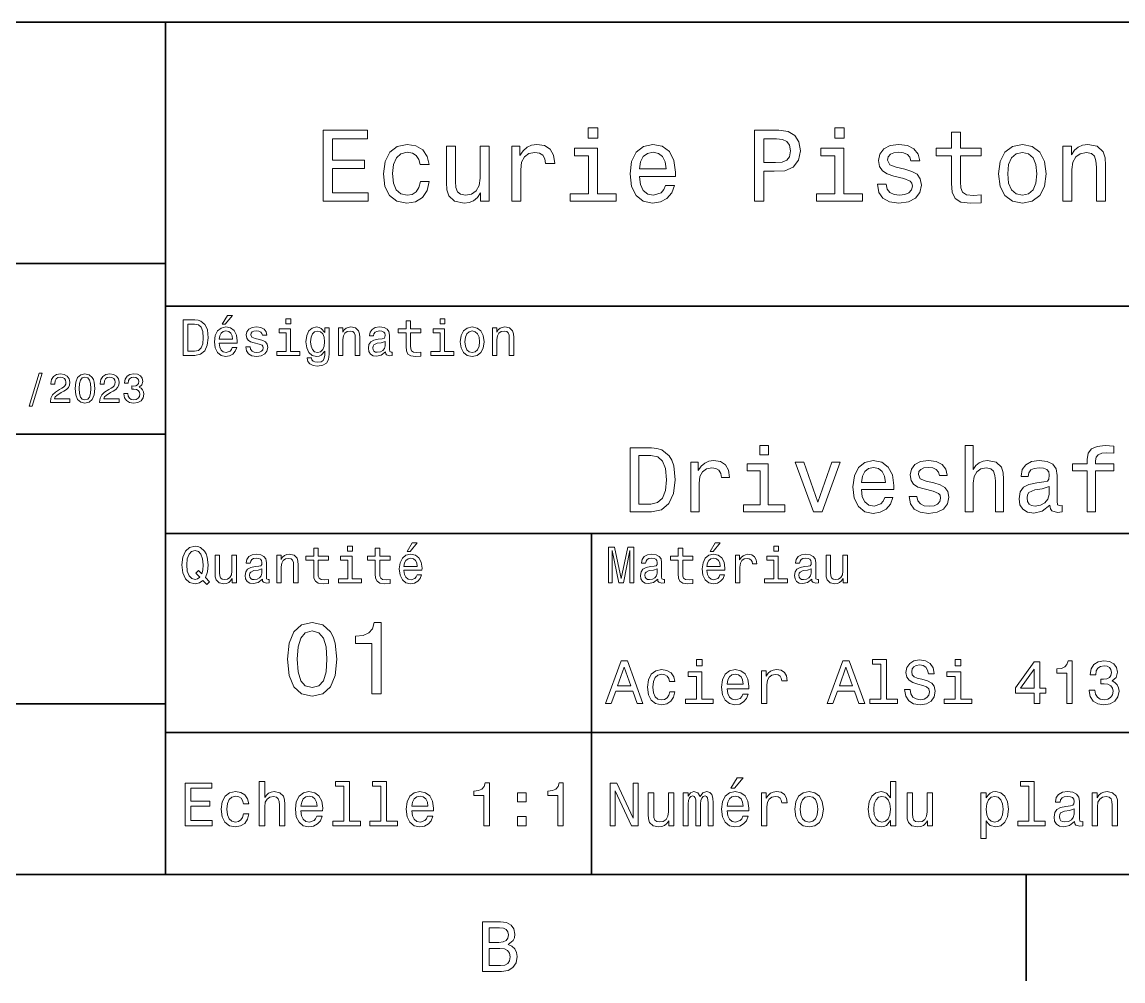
# Model space of a CAD drawing. Extents: x 0 to 594, y 0 to 420.
# Drawn here: x 448.9 to 526.4, y 2.5 to 70 of the extents above; entities that cross this region are included whole.
import ezdxf

# ---------------------------------------------------------------- set-up
doc = ezdxf.new("R2010")
doc.units = 0

msp = doc.modelspace()

# ---------------------------------------------------------------- linework, layer by layer
at = {"color": 7, "lineweight": 35}
for p, q in [((394, 70), (584, 70)), ((459, 10), (459, 70)), ((394, 53), (459, 53)), ((459, 50), (584, 50)), ((394, 41), (459, 41)), ((459, 34), (584, 34)), ((394, 22), (459, 22)), ((459, 20), (584, 20)), ((10, 10), (584, 10)), ((394, 10), (584, 10))]:
    msp.add_line(p, q, dxfattribs=at)
at = {"color": 7, "lineweight": 35, "ltscale": 0.35}
msp.add_line((489, 20), (489, 34), dxfattribs=at)
at = {"color": 7, "lineweight": 35, "ltscale": 0.25}
msp.add_line((489, 10), (489, 20), dxfattribs=at)
at = {"color": 7, "lineweight": 35, "ltscale": 0.1875}
msp.add_line((519.599976, 10), (519.599976, 2.5), dxfattribs=at)
at = {"color": 7, "lineweight": 13}
for points in [[(470.109497, 57.381123), (473.279541, 57.381123), (473.279541, 57.986309), (470.772339, 57.986309), (470.772339, 59.679394), (473.005768, 59.679394), (473.005768, 60.277374), (470.772339, 60.277374), (470.772339, 61.775936), (473.221893, 61.775936), (473.221893, 62.381123), (470.109497, 62.381123)], [(489.439484, 62.554031), (488.76944, 62.554031), (488.76944, 61.833572), (489.439484, 61.833572)], [(500.462524, 57.381123), (501.125366, 57.381123), (501.125366, 59.492073), (501.860229, 59.492073), (502.602295, 59.528095), (503.193085, 59.780258), (503.574921, 60.270172), (503.70462, 60.940201), (503.60376, 61.559795), (503.315552, 62.013687), (502.840057, 62.287464), (502.19165, 62.381123), (500.462524, 62.381123)], [(506.788177, 62.554031), (506.118164, 62.554031), (506.118164, 61.833572), (506.788177, 61.833572)], [(514.353027, 60.579971), (514.353027, 58.64193), (514.39624, 58.015129), (514.597961, 57.582851), (515.001465, 57.330688), (515.685852, 57.244236), (516.435181, 57.280258), (516.435181, 57.827808), (515.887634, 57.78458), (515.390503, 57.842216), (515.123901, 58.022331), (515.008667, 58.324928), (514.987061, 58.75), (514.987061, 60.579971), (516.435181, 60.579971), (516.435181, 61.120316), (514.987061, 61.120316), (514.987061, 62.251438), (514.353027, 62.251438), (514.353027, 61.120316), (513.257935, 61.120316), (513.257935, 60.579971)], [(476.932281, 59.967579), (477.559082, 59.967579), (477.429382, 60.543945), (477.119598, 60.997837), (476.636871, 61.278816), (476.010071, 61.386887), (475.318451, 61.242794), (474.792511, 60.839336), (474.46109, 60.183716), (474.345825, 59.304752), (474.453888, 58.432995), (474.778107, 57.78458), (475.289612, 57.381123), (475.988464, 57.244236), (476.608063, 57.352303), (477.09079, 57.6549), (477.42218, 58.130402), (477.566284, 58.764408), (476.96109, 58.764408), (476.853027, 58.36095), (476.651306, 58.058357), (476.363098, 57.871037), (476.010071, 57.8134), (475.570618, 57.907059), (475.253601, 58.195244), (475.059082, 58.663544), (474.994232, 59.326366), (475.059082, 59.974781), (475.260803, 60.443081), (475.585022, 60.731266), (476.010071, 60.83213), (476.384735, 60.767288), (476.66571, 60.601585), (476.853027, 60.327808)], [(481.788177, 61.25), (481.154175, 61.25), (481.154175, 59.016571), (481.082123, 58.497837), (480.873199, 58.123196), (480.548981, 57.892651), (480.123901, 57.820602), (479.785309, 57.878242), (479.569153, 58.051151), (479.446686, 58.346542), (479.417877, 58.764408), (479.417877, 61.25), (478.783875, 61.25), (478.783875, 58.706772), (478.805481, 58.195244), (478.942352, 57.770172), (479.360229, 57.381123), (480.030243, 57.244236), (480.390503, 57.294666), (480.700287, 57.424351), (480.966858, 57.647694), (481.182983, 57.971901), (481.182983, 57.381123), (481.788177, 57.381123)], [(483.380402, 57.381123), (484.014404, 57.381123), (484.014404, 59.592937), (484.079254, 60.12608), (484.273773, 60.507923), (484.59079, 60.738472), (485.015839, 60.817722), (485.332855, 60.767288), (485.570618, 60.623199), (485.714691, 60.378242), (485.765137, 60.046829), (486.406342, 60.046829), (486.319885, 60.630402), (486.082123, 61.048271), (485.685883, 61.30043), (485.145538, 61.386887), (484.778107, 61.32925), (484.46109, 61.185158), (484.180115, 60.940201), (483.956757, 60.608788), (483.956757, 61.25), (483.380402, 61.25)], [(492.371765, 59.131844), (494.907776, 59.131844), (494.914978, 59.427231), (494.799713, 60.255764), (494.482697, 60.875359), (493.978394, 61.25), (493.30835, 61.386887), (492.65274, 61.242794), (492.148407, 60.839336), (491.824219, 60.183716), (491.708923, 59.319164), (491.816986, 58.432995), (492.141205, 57.78458), (492.638336, 57.381123), (493.286743, 57.244236), (493.848694, 57.337894), (494.309784, 57.582851), (494.648407, 57.971901), (494.842926, 58.490631), (494.216125, 58.490631), (494.086456, 58.20245), (493.899139, 57.986309), (493.365997, 57.8134), (492.955322, 57.892651), (492.645538, 58.14481), (492.443787, 58.555473), (492.371765, 59.110229)], [(502.011536, 61.76873), (502.443787, 61.725502), (502.760803, 61.588615), (502.94812, 61.336452), (503.01297, 60.940201), (502.940918, 60.522331), (502.746399, 60.270172), (502.414978, 60.140488), (501.96109, 60.104465), (501.125366, 60.104465), (501.125366, 61.76873)], [(511.060516, 59.636166), (510.44812, 59.780258), (509.994232, 59.945965), (509.842926, 60.28458), (509.886169, 60.522331), (510.037476, 60.695244), (510.28241, 60.803314), (510.635437, 60.846542), (510.97406, 60.803314), (511.240631, 60.67363), (511.413544, 60.479107), (511.485596, 60.219738), (512.105164, 60.219738), (512.105164, 60.23415), (511.997131, 60.70245), (511.701721, 61.069885), (511.240631, 61.30043), (510.635437, 61.386887), (510.023041, 61.30043), (509.576355, 61.062679), (509.29538, 60.709652), (509.208923, 60.262966), (509.273773, 59.830688), (509.475494, 59.528095), (509.806915, 59.311958), (510.289612, 59.16066), (510.995667, 58.987751), (511.427948, 58.807636), (511.543213, 58.663544), (511.586456, 58.447407), (511.521606, 58.180836), (511.348694, 57.979107), (511.067719, 57.849422), (510.693085, 57.806194), (510.296814, 57.849422), (510.008636, 58.000721), (509.814117, 58.245674), (509.734863, 58.584293), (509.122467, 58.584293), (509.223328, 58.007923), (509.518738, 57.590057), (509.98703, 57.337894), (510.635437, 57.244236), (511.312683, 57.337894), (511.809814, 57.590057), (512.112366, 57.993515), (512.220459, 58.519451), (512.141235, 58.973343), (511.917877, 59.283138), (511.550415, 59.484871)], [(517.65271, 59.311958), (517.768005, 58.432995), (518.099426, 57.78458), (518.625366, 57.381123), (519.331421, 57.244236), (520.030273, 57.381123), (520.556213, 57.777374), (520.887634, 58.425793), (521.010071, 59.311958), (520.887634, 60.190922), (520.556213, 60.846542), (520.030273, 61.242794), (519.331421, 61.386887), (518.625366, 61.242794), (518.099426, 60.839336), (517.768005, 60.190922)], [(522.177246, 57.381123), (522.811218, 57.381123), (522.811218, 59.614552), (522.876099, 60.12608), (523.085022, 60.500717), (523.409241, 60.731266), (523.841492, 60.817722), (524.187317, 60.745674), (524.403442, 60.551151), (524.511536, 60.226944), (524.547546, 59.794666), (524.547546, 57.381123), (525.18158, 57.381123), (525.18158, 59.924351), (525.15271, 60.435879), (525.023071, 60.86095), (524.597961, 61.25), (523.935181, 61.386887), (523.567749, 61.336452), (523.257935, 61.199566), (522.991333, 60.969017), (522.78241, 60.659222), (522.78241, 61.25), (522.177246, 61.25)], [(489.417877, 57.914265), (489.417877, 61.120316), (487.789612, 61.120316), (487.789612, 60.579971), (488.783875, 60.579971), (488.783875, 57.914265), (487.48703, 57.914265), (487.48703, 57.381123), (490.729095, 57.381123), (490.729095, 57.914265)], [(492.371765, 59.664986), (492.451019, 60.162102), (492.645538, 60.529537), (492.940918, 60.75288), (493.329956, 60.83213), (493.711823, 60.75288), (494.007202, 60.529537), (494.187317, 60.162102), (494.252167, 59.664986)], [(506.766571, 57.914265), (506.766571, 61.120316), (505.138336, 61.120316), (505.138336, 60.579971), (506.132568, 60.579971), (506.132568, 57.914265), (504.835724, 57.914265), (504.835724, 57.381123), (508.07782, 57.381123), (508.07782, 57.914265)], [(518.301147, 59.319164), (518.365967, 59.967579), (518.567749, 60.435879), (518.891907, 60.72406), (519.331421, 60.824928), (519.763672, 60.72406), (520.087891, 60.443081), (520.289612, 59.967579), (520.361694, 59.319164), (520.289612, 58.663544), (520.087891, 58.188038), (519.763672, 57.899853), (519.331421, 57.806194), (518.891907, 57.899853), (518.567749, 58.188038), (518.365967, 58.663544)], [(461.080688, 49.030979), (460.248566, 49.030979), (460.248566, 46.530979), (461.080688, 46.530979), (461.473328, 46.610229), (461.765137, 46.851585), (461.945251, 47.244236), (462.010101, 47.780979), (461.952454, 48.328529), (461.880402, 48.544666), (461.779541, 48.717579), (461.487762, 48.951729), (461.296844, 49.009365)], [(463.004333, 48.728386), (463.216858, 48.728386), (463.71759, 49.340778), (463.364563, 49.340778)], [(467.824219, 49.117435), (467.489197, 49.117435), (467.489197, 48.757202), (467.824219, 48.757202)], [(475.943817, 48.130402), (475.943817, 47.161381), (475.965424, 46.84798), (476.066284, 46.631844), (476.268005, 46.505764), (476.610229, 46.462536), (476.984863, 46.480545), (476.984863, 46.754322), (476.71109, 46.732708), (476.462524, 46.761528), (476.329254, 46.851585), (476.271606, 47.00288), (476.260803, 47.215416), (476.260803, 48.130402), (476.984863, 48.130402), (476.984863, 48.400574), (476.260803, 48.400574), (476.260803, 48.966137), (475.943817, 48.966137), (475.943817, 48.400574), (475.39624, 48.400574), (475.39624, 48.130402)], [(478.667145, 49.117435), (478.332123, 49.117435), (478.332123, 48.757202), (478.667145, 48.757202)], [(461.055481, 48.731987), (461.329254, 48.677952), (461.516571, 48.512245), (461.628235, 48.216858), (461.664276, 47.780979), (461.624634, 47.359509), (461.51297, 47.064121), (461.322052, 46.887608), (461.055481, 46.829971), (460.583588, 46.829971), (460.583588, 48.731987)], [(462.784576, 47.406338), (464.052582, 47.406338), (464.056183, 47.554035), (463.998566, 47.9683), (463.840057, 48.278099), (463.587891, 48.465416), (463.252869, 48.533859), (462.925079, 48.461815), (462.672913, 48.260086), (462.510803, 47.932278), (462.453156, 47.5), (462.507202, 47.056915), (462.669312, 46.732708), (462.917877, 46.530979), (463.242065, 46.462536), (463.523041, 46.509365), (463.753601, 46.631844), (463.922913, 46.826366), (464.020172, 47.085735), (463.706787, 47.085735), (463.641937, 46.941643), (463.548279, 46.833572), (463.281708, 46.747116), (463.076355, 46.786743), (462.921478, 46.912823), (462.820618, 47.118156), (462.784576, 47.395531)], [(462.784576, 47.672909), (462.824219, 47.921471), (462.921478, 48.105186), (463.069153, 48.216858), (463.263702, 48.256485), (463.45462, 48.216858), (463.602295, 48.105186), (463.692352, 47.921471), (463.724792, 47.672909)], [(465.623199, 47.658501), (465.317017, 47.730545), (465.090057, 47.8134), (465.014404, 47.982708), (465.036011, 48.101585), (465.111664, 48.188038), (465.234161, 48.242073), (465.410675, 48.263687), (465.579956, 48.242073), (465.713257, 48.177231), (465.799713, 48.079971), (465.835724, 47.950287), (466.145538, 47.950287), (466.145538, 47.957493), (466.091492, 48.191643), (465.943817, 48.375359), (465.713257, 48.490635), (465.410675, 48.533859), (465.104462, 48.490635), (464.881134, 48.371758), (464.740631, 48.195244), (464.697418, 47.971901), (464.729828, 47.755764), (464.830688, 47.604465), (464.996399, 47.496399), (465.237762, 47.42075), (465.59079, 47.334293), (465.806915, 47.244236), (465.864563, 47.172188), (465.886169, 47.064121), (465.85376, 46.930836), (465.767303, 46.829971), (465.626801, 46.765129), (465.439484, 46.743515), (465.241364, 46.765129), (465.09726, 46.840778), (465, 46.963257), (464.960388, 47.132565), (464.654175, 47.132565), (464.70462, 46.844379), (464.852295, 46.635445), (465.086456, 46.509365), (465.410675, 46.462536), (465.749268, 46.509365), (465.997833, 46.635445), (466.149139, 46.837173), (466.203156, 47.100143), (466.163544, 47.327087), (466.05188, 47.481987), (465.868164, 47.582851)], [(467.813416, 46.79755), (467.813416, 48.400574), (466.999268, 48.400574), (466.999268, 48.130402), (467.496399, 48.130402), (467.496399, 46.79755), (466.847992, 46.79755), (466.847992, 46.530979), (468.469025, 46.530979), (468.469025, 46.79755)], [(470.518738, 46.617435), (470.518738, 48.465416), (470.216125, 48.465416), (470.216125, 48.152016), (469.96759, 48.4366), (469.816284, 48.508644), (469.646973, 48.533859), (469.34079, 48.461815), (469.103027, 48.260086), (468.94812, 47.935879), (468.894104, 47.5), (468.94812, 47.060516), (469.103027, 46.736309), (469.34079, 46.530979), (469.646973, 46.462536), (469.819885, 46.487751), (469.963989, 46.552593), (470.216125, 46.826366), (470.216125, 46.552593), (470.187317, 46.336456), (470.108063, 46.181557), (469.956787, 46.091499), (469.729828, 46.059078), (469.531708, 46.080692), (469.391205, 46.134727), (469.30835, 46.228386), (469.283142, 46.354465), (468.976959, 46.354465), (468.976959, 46.340057), (469.023773, 46.109509), (469.167877, 45.9366), (469.398407, 45.824928), (469.711823, 45.785301), (470.086456, 45.839336), (470.335022, 45.990635), (470.475494, 46.253601)], [(469.221893, 47.5), (469.254333, 47.820606), (469.351593, 48.058357), (469.502869, 48.198845), (469.70462, 48.249279), (469.917145, 48.198845), (470.075653, 48.058357), (470.172913, 47.820606), (470.208923, 47.5), (470.172913, 47.172188), (470.075653, 46.938038), (469.917145, 46.793949), (469.70462, 46.747116), (469.502869, 46.793949), (469.351593, 46.938038), (469.254333, 47.175793)], [(471.181549, 46.530979), (471.498566, 46.530979), (471.498566, 47.647694), (471.530975, 47.903458), (471.635437, 48.090778), (471.797546, 48.206051), (472.013702, 48.249279), (472.186584, 48.213257), (472.294678, 48.115993), (472.348694, 47.953888), (472.366699, 47.737751), (472.366699, 46.530979), (472.683716, 46.530979), (472.683716, 47.802593), (472.669312, 48.058357), (472.604462, 48.270893), (472.391937, 48.465416), (472.060516, 48.533859), (471.876801, 48.508644), (471.721893, 48.440201), (471.588623, 48.324928), (471.484161, 48.170029), (471.484161, 48.465416), (471.181549, 48.465416)], [(474.499268, 46.783142), (474.499268, 46.772335), (474.517303, 46.649857), (474.57132, 46.5634), (474.798279, 46.494957), (474.974792, 46.523773), (474.974792, 46.76873), (474.899139, 46.757923), (474.798279, 46.804756), (474.780273, 46.948845), (474.780273, 47.950287), (474.73703, 48.206051), (474.610962, 48.386166), (474.391205, 48.494236), (474.081421, 48.533859), (473.778809, 48.490635), (473.555481, 48.368156), (473.414978, 48.177231), (473.368164, 47.925072), (473.368164, 47.903458), (473.65274, 47.903458), (473.677948, 48.054756), (473.757202, 48.162823), (473.886902, 48.227665), (474.070618, 48.25288), (474.247131, 48.234871), (474.373199, 48.180836), (474.448853, 48.087173), (474.47406, 47.957493), (474.459656, 47.806194), (474.402008, 47.730545), (474.257935, 47.694523), (473.987762, 47.665707), (473.677948, 47.600864), (473.458221, 47.485592), (473.328522, 47.305473), (473.28891, 47.038906), (473.324921, 46.801151), (473.436584, 46.624638), (473.616699, 46.512966), (473.865265, 46.473343), (474.200287, 46.548992)], [(478.656342, 46.79755), (478.656342, 48.400574), (477.842224, 48.400574), (477.842224, 48.130402), (478.339325, 48.130402), (478.339325, 46.79755), (477.690918, 46.79755), (477.690918, 46.530979), (479.311951, 46.530979), (479.311951, 46.79755)], [(479.762238, 47.496399), (479.819885, 47.056915), (479.985596, 46.732708), (480.248566, 46.530979), (480.601593, 46.462536), (480.951019, 46.530979), (481.213989, 46.729107), (481.3797, 47.053314), (481.440918, 47.496399), (481.3797, 47.935879), (481.213989, 48.263687), (480.951019, 48.461815), (480.601593, 48.533859), (480.248566, 48.461815), (479.985596, 48.260086), (479.819885, 47.935879)], [(480.086456, 47.5), (480.118866, 47.824207), (480.219727, 48.058357), (480.381836, 48.20245), (480.601593, 48.25288), (480.817719, 48.20245), (480.979828, 48.061958), (481.080688, 47.824207), (481.11673, 47.5), (481.080688, 47.172188), (480.979828, 46.934437), (480.817719, 46.790344), (480.601593, 46.743515), (480.381836, 46.790344), (480.219727, 46.934437), (480.118866, 47.172188)], [(482.024506, 46.530979), (482.341492, 46.530979), (482.341492, 47.647694), (482.373932, 47.903458), (482.478394, 48.090778), (482.640503, 48.206051), (482.856628, 48.249279), (483.029541, 48.213257), (483.137604, 48.115993), (483.19165, 47.953888), (483.209656, 47.737751), (483.209656, 46.530979), (483.526672, 46.530979), (483.526672, 47.802593), (483.512238, 48.058357), (483.447418, 48.270893), (483.234863, 48.465416), (482.903473, 48.533859), (482.719727, 48.508644), (482.56485, 48.440201), (482.431549, 48.324928), (482.327087, 48.170029), (482.327087, 48.465416), (482.024506, 48.465416)], [(474.463257, 47.208214), (474.420044, 47.020893), (474.304749, 46.876801), (474.131836, 46.783142), (473.919312, 46.750721), (473.78241, 46.76873), (473.68515, 46.826366), (473.623932, 46.927231), (473.605896, 47.067722), (473.620331, 47.193802), (473.677948, 47.283859), (473.908508, 47.384727), (474.200287, 47.427952), (474.463257, 47.514408)], [(449.417877, 42.956772), (449.61673, 42.956772), (450.314117, 45.279541), (450.112396, 45.279541)], [(450.899139, 43.224785), (452.273773, 43.224785), (452.273773, 43.472622), (451.187317, 43.472622), (451.247833, 43.60807), (451.351593, 43.720463), (451.671478, 43.925072), (451.841492, 44.011528), (452.031708, 44.135448), (452.167145, 44.279541), (452.244965, 44.44957), (452.273773, 44.642651), (452.224792, 44.884727), (452.089355, 45.074928), (451.881836, 45.195965), (451.613831, 45.239193), (451.337189, 45.190201), (451.126801, 45.054756), (450.991364, 44.838619), (450.945251, 44.553314), (450.945251, 44.51297), (451.207489, 44.51297), (451.207489, 44.536022), (451.233429, 44.731991), (451.311249, 44.876083), (451.43515, 44.9683), (451.599426, 45), (451.766571, 44.971184), (451.890503, 44.899136), (451.971191, 44.786743), (452, 44.645535), (451.979828, 44.51297), (451.925079, 44.400578), (451.832855, 44.302593), (451.706055, 44.216141), (451.536041, 44.12392), (451.253601, 43.945248), (451.054749, 43.755043), (450.936615, 43.524498), (450.899139, 43.233429)], [(452.64267, 44.201729), (452.685883, 43.749279), (452.82132, 43.426514), (453.037476, 43.230549), (453.337189, 43.167149), (453.634003, 43.230549), (453.850159, 43.426514), (453.982727, 43.749279), (454.028809, 44.201729), (453.982727, 44.651299), (453.927948, 44.829971), (453.850159, 44.976948), (453.634003, 45.172913), (453.337189, 45.239193), (453.037476, 45.172913), (452.82132, 44.974064), (452.685883, 44.651299)], [(452.919312, 44.201729), (452.942383, 44.550434), (453.014404, 44.801155), (453.144104, 44.948128), (453.337189, 45), (453.527374, 44.948128), (453.657074, 44.801155), (453.729126, 44.550434), (453.752167, 44.201729), (453.729126, 43.850143), (453.657074, 43.599426), (453.527374, 43.45245), (453.337189, 43.403458), (453.144104, 43.45245), (453.014404, 43.599426), (452.942383, 43.850143)], [(454.368866, 43.224785), (455.74353, 43.224785), (455.74353, 43.472622), (454.657074, 43.472622), (454.71759, 43.60807), (454.82132, 43.720463), (455.141205, 43.925072), (455.311249, 44.011528), (455.501434, 44.135448), (455.636902, 44.279541), (455.714691, 44.44957), (455.74353, 44.642651), (455.694519, 44.884727), (455.559082, 45.074928), (455.351593, 45.195965), (455.083588, 45.239193), (454.806915, 45.190201), (454.596558, 45.054756), (454.46109, 44.838619), (454.414978, 44.553314), (454.414978, 44.51297), (454.677246, 44.51297), (454.677246, 44.536022), (454.703186, 44.731991), (454.780975, 44.876083), (454.904907, 44.9683), (455.069153, 45), (455.236328, 44.971184), (455.360229, 44.899136), (455.440918, 44.786743), (455.469757, 44.645535), (455.449585, 44.51297), (455.394806, 44.400578), (455.302612, 44.302593), (455.175781, 44.216141), (455.005768, 44.12392), (454.723358, 43.945248), (454.524506, 43.755043), (454.406342, 43.524498), (454.368866, 43.233429)], [(456.080688, 43.853027), (456.080688, 43.832855), (456.126801, 43.556198), (456.262238, 43.348705), (456.475494, 43.216141), (456.757935, 43.167149), (457.057648, 43.216141), (457.28241, 43.342941), (457.426514, 43.54467), (457.478394, 43.804035), (457.455322, 43.974064), (457.391937, 44.112392), (457.288177, 44.219021), (457.149872, 44.296829), (457.337189, 44.45245), (457.403473, 44.700291), (457.360229, 44.925072), (457.236328, 45.0951), (457.034576, 45.201729), (456.757935, 45.239193), (456.498566, 45.193085), (456.299713, 45.066284), (456.170044, 44.864555), (456.126801, 44.596542), (456.126801, 44.57637), (456.383301, 44.57637), (456.406342, 44.760807), (456.481262, 44.893372), (456.602295, 44.974064), (456.772339, 45.002884), (456.92218, 44.979828), (457.031708, 44.919308), (457.097992, 44.821327), (457.123932, 44.688763), (457.097992, 44.54755), (457.028809, 44.45245), (456.907776, 44.394814), (456.74353, 44.377522), (456.631134, 44.380405), (456.631134, 44.15274), (456.772339, 44.158501), (456.953888, 44.132565), (457.089355, 44.0634), (457.170044, 43.951008), (457.198853, 43.804035), (457.167145, 43.63689), (457.083588, 43.51297), (456.951019, 43.435158), (456.775208, 43.409222), (456.593658, 43.438042), (456.46109, 43.524498), (456.377533, 43.662827), (456.345825, 43.853027)], [(493.21759, 40.030258), (491.719757, 40.030258), (491.719757, 35.530258), (493.21759, 35.530258), (493.924347, 35.672909), (494.449585, 36.107349), (494.773773, 36.814121), (494.890503, 37.780258), (494.786743, 38.76585), (494.657074, 39.1549), (494.475494, 39.466137), (493.950287, 39.887608), (493.606628, 39.991352)], [(501.452454, 40.185879), (500.849426, 40.185879), (500.849426, 39.537464), (501.452454, 39.537464)], [(515.302612, 35.530258), (515.87323, 35.530258), (515.87323, 37.540344), (515.93158, 38.000721), (516.119629, 38.337894), (516.411377, 38.545387), (516.800415, 38.623199), (517.111694, 38.558357), (517.306213, 38.383286), (517.403442, 38.091499), (517.435913, 37.70245), (517.435913, 35.530258), (518.00647, 35.530258), (518.00647, 37.819164), (517.98053, 38.279537), (517.863831, 38.662102), (517.481262, 39.012245), (516.884705, 39.135445), (516.560547, 39.090057), (516.281677, 38.966858), (516.048279, 38.772331), (515.87323, 38.506485), (515.87323, 40.185879), (515.302612, 40.185879)], [(523.900574, 38.409222), (523.900574, 35.530258), (524.471191, 35.530258), (524.471191, 38.409222), (525.768005, 38.409222), (525.768005, 38.895531), (524.471191, 38.895531), (524.471191, 39.109509), (524.516602, 39.368874), (524.66571, 39.543945), (524.918579, 39.647694), (525.281677, 39.6866), (525.768005, 39.66066), (525.768005, 40.153458), (525.152039, 40.185879), (524.59436, 40.127522), (524.205322, 39.95245), (523.971924, 39.647694), (523.900574, 39.213257), (523.900574, 38.895531), (522.856628, 38.895531), (522.856628, 38.409222)], [(493.17218, 39.492073), (493.664978, 39.394814), (494.002167, 39.096542), (494.203186, 38.564842), (494.268005, 37.780258), (494.196686, 37.021614), (493.995667, 36.489914), (493.652008, 36.172188), (493.17218, 36.068443), (492.322784, 36.068443), (492.322784, 39.492073)], [(495.999298, 35.530258), (496.569885, 35.530258), (496.569885, 37.520893), (496.628235, 38.000721), (496.803314, 38.344379), (497.088623, 38.551872), (497.471191, 38.623199), (497.7565, 38.577808), (497.970459, 38.448124), (498.100159, 38.227665), (498.145538, 37.929394), (498.722626, 37.929394), (498.644806, 38.454609), (498.430847, 38.830692), (498.074219, 39.057636), (497.587891, 39.135445), (497.257202, 39.083572), (496.971893, 38.953888), (496.719025, 38.733429), (496.518005, 38.435158), (496.518005, 39.012245), (495.999298, 39.012245)], [(501.433014, 36.010086), (501.433014, 38.895531), (499.96759, 38.895531), (499.96759, 38.409222), (500.862396, 38.409222), (500.862396, 36.010086), (499.695251, 36.010086), (499.695251, 35.530258), (502.613129, 35.530258), (502.613129, 36.010086)], [(504.636169, 35.530258), (505.239197, 35.530258), (506.510101, 39.012245), (505.920044, 39.012245), (504.940918, 36.204609), (503.942383, 39.012245), (503.345825, 39.012245)], [(507.994965, 37.105907), (510.277374, 37.105907), (510.283875, 37.371758), (510.180115, 38.117435), (509.894806, 38.675072), (509.440918, 39.012245), (508.837891, 39.135445), (508.247833, 39.005764), (507.793945, 38.642651), (507.502167, 38.052593), (507.398407, 37.274494), (507.495667, 36.476944), (507.787476, 35.893372), (508.234863, 35.530258), (508.818451, 35.407059), (509.324219, 35.491352), (509.739197, 35.711815), (510.043945, 36.061958), (510.219025, 36.528816), (509.654907, 36.528816), (509.538177, 36.269451), (509.369598, 36.074928), (508.889771, 35.919308), (508.520172, 35.990631), (508.241364, 36.217579), (508.059814, 36.587173), (507.994965, 37.086452)], [(513.104492, 37.559795), (512.553345, 37.68948), (512.144836, 37.838615), (512.008667, 38.143372), (512.047546, 38.357346), (512.183716, 38.512966), (512.404175, 38.610229), (512.721924, 38.649136), (513.026672, 38.610229), (513.266602, 38.493515), (513.42218, 38.318443), (513.487061, 38.085014), (514.044678, 38.085014), (514.044678, 38.09798), (513.947388, 38.519451), (513.68158, 38.850143), (513.266602, 39.057636), (512.721924, 39.135445), (512.170776, 39.057636), (511.768738, 38.843658), (511.515869, 38.525936), (511.438049, 38.123917), (511.496399, 37.734871), (511.677948, 37.462536), (511.976227, 37.268009), (512.410645, 37.131844), (513.046143, 36.976223), (513.435181, 36.814121), (513.53894, 36.684437), (513.57782, 36.489914), (513.51947, 36.25), (513.363831, 36.068443), (513.110962, 35.951729), (512.773804, 35.912823), (512.417175, 35.951729), (512.157776, 36.087894), (511.982727, 36.308357), (511.911377, 36.61311), (511.360229, 36.61311), (511.451019, 36.094379), (511.716858, 35.7183), (512.138306, 35.491352), (512.721924, 35.407059), (513.331421, 35.491352), (513.778809, 35.7183), (514.051147, 36.081409), (514.148438, 36.554752), (514.077087, 36.963257), (513.876099, 37.242073), (513.54541, 37.42363)], [(521.274475, 35.98415), (521.274475, 35.964695), (521.306946, 35.744236), (521.404175, 35.588615), (521.812683, 35.465416), (522.130432, 35.517288), (522.130432, 35.958214), (521.994263, 35.938759), (521.812683, 36.023052), (521.780273, 36.282421), (521.780273, 38.085014), (521.702454, 38.545387), (521.475525, 38.869595), (521.079956, 39.064121), (520.522339, 39.135445), (519.977661, 39.057636), (519.575684, 38.837173), (519.322754, 38.493515), (519.238464, 38.039623), (519.238464, 38.000721), (519.750732, 38.000721), (519.796143, 38.273052), (519.938782, 38.467579), (520.17218, 38.584293), (520.502869, 38.629681), (520.820618, 38.59726), (521.047546, 38.5), (521.183716, 38.331409), (521.229126, 38.09798), (521.203186, 37.825645), (521.099426, 37.68948), (520.840088, 37.624638), (520.35376, 37.572765), (519.796143, 37.456051), (519.400574, 37.248558), (519.167175, 36.924351), (519.095825, 36.444523), (519.160645, 36.016571), (519.361694, 35.698845), (519.685913, 35.497837), (520.133301, 35.426514), (520.736328, 35.562679)], [(507.994965, 37.585735), (508.066284, 38.033138), (508.241364, 38.363831), (508.507202, 38.564842), (508.857361, 38.636166), (509.201019, 38.564842), (509.466858, 38.363831), (509.628967, 38.033138), (509.687317, 37.585735)], [(521.209656, 36.749279), (521.131836, 36.412102), (520.924377, 36.152737), (520.613098, 35.98415), (520.23053, 35.925793), (519.984131, 35.958214), (519.809082, 36.061958), (519.698853, 36.243515), (519.666443, 36.496395), (519.692383, 36.723343), (519.796143, 36.885445), (520.211121, 37.067001), (520.736328, 37.14481), (521.209656, 37.30043)], [(476.015839, 32.728386), (476.228394, 32.728386), (476.729095, 33.340778), (476.376068, 33.340778)], [(497.341492, 32.728386), (497.554047, 32.728386), (498.054749, 33.340778), (497.701721, 33.340778)], [(461.642639, 30.685879), (461.916412, 30.401297), (462.107361, 30.592218), (461.811951, 30.894812), (461.963257, 31.305475), (462.010101, 31.780979), (461.94165, 32.339336), (461.862396, 32.56628), (461.757935, 32.753601), (461.462524, 33.009365), (461.28241, 33.074207), (461.08429, 33.099422), (460.702454, 33.009365), (460.410675, 32.757202), (460.223358, 32.342937), (460.158508, 31.780979), (460.223358, 31.219019), (460.407074, 30.804754), (460.698853, 30.54899), (461.08429, 30.462536), (461.397705, 30.520172)], [(461.41571, 30.916426), (461.260803, 30.801151), (461.08429, 30.765129), (460.850159, 30.829971), (460.666412, 31.024494), (460.543945, 31.341497), (460.504333, 31.780979), (460.543945, 32.216858), (460.662811, 32.537464), (460.846527, 32.731987), (461.08429, 32.80043), (461.318451, 32.731987), (461.502167, 32.533859), (461.621033, 32.213257), (461.664276, 31.780979), (461.631836, 31.40634), (461.563416, 31.150576), (461.329254, 31.395533), (461.134735, 31.211815)], [(469.438049, 32.130402), (469.438049, 31.161383), (469.459656, 30.847982), (469.560516, 30.631844), (469.762238, 30.505762), (470.104462, 30.462536), (470.479095, 30.480547), (470.479095, 30.754322), (470.205322, 30.732708), (469.956787, 30.761526), (469.823486, 30.851583), (469.765839, 31.002882), (469.755035, 31.215418), (469.755035, 32.130402), (470.479095, 32.130402), (470.479095, 32.400574), (469.755035, 32.400574), (469.755035, 32.966137), (469.438049, 32.966137), (469.438049, 32.400574), (468.890503, 32.400574), (468.890503, 32.130402)], [(472.161377, 33.117435), (471.826355, 33.117435), (471.826355, 32.757202), (472.161377, 32.757202)], [(473.775208, 32.130402), (473.775208, 31.161383), (473.796814, 30.847982), (473.897705, 30.631844), (474.099426, 30.505762), (474.44165, 30.462536), (474.816284, 30.480547), (474.816284, 30.754322), (474.542511, 30.732708), (474.293945, 30.761526), (474.160675, 30.851583), (474.103027, 31.002882), (474.092224, 31.215418), (474.092224, 32.130402), (474.816284, 32.130402), (474.816284, 32.400574), (474.092224, 32.400574), (474.092224, 32.966137), (473.775208, 32.966137), (473.775208, 32.400574), (473.227661, 32.400574), (473.227661, 32.130402)], [(490.183716, 30.530979), (490.46109, 30.530979), (490.46109, 32.80043), (490.929382, 30.530979), (491.239197, 30.530979), (491.703888, 32.80043), (491.703888, 30.530979), (491.984863, 30.530979), (491.984863, 33.030979), (491.54538, 33.030979), (491.08429, 30.826368), (490.626801, 33.030979), (490.183716, 33.030979)], [(495.100861, 32.130402), (495.100861, 31.161383), (495.122467, 30.847982), (495.223328, 30.631844), (495.425079, 30.505762), (495.767303, 30.462536), (496.141937, 30.480547), (496.141937, 30.754322), (495.868164, 30.732708), (495.619598, 30.761526), (495.486298, 30.851583), (495.42868, 31.002882), (495.417877, 31.215418), (495.417877, 32.130402), (496.141937, 32.130402), (496.141937, 32.400574), (495.417877, 32.400574), (495.417877, 32.966137), (495.100861, 32.966137), (495.100861, 32.400574), (494.553314, 32.400574), (494.553314, 32.130402)], [(502.161377, 33.117435), (501.826355, 33.117435), (501.826355, 32.757202), (502.161377, 32.757202)], [(463.998566, 32.465416), (463.681549, 32.465416), (463.681549, 31.348703), (463.645538, 31.089336), (463.541077, 30.902016), (463.378967, 30.786743), (463.166412, 30.750719), (462.997131, 30.779539), (462.889038, 30.865993), (462.82782, 31.013687), (462.813416, 31.222622), (462.813416, 32.465416), (462.496399, 32.465416), (462.496399, 31.193804), (462.507202, 30.93804), (462.575653, 30.725504), (462.784576, 30.530979), (463.119598, 30.462536), (463.299713, 30.487751), (463.45462, 30.552593), (463.587891, 30.664265), (463.695953, 30.826368), (463.695953, 30.530979), (463.998566, 30.530979)], [(465.824921, 30.78314), (465.824921, 30.772333), (465.842926, 30.649855), (465.896973, 30.5634), (466.123932, 30.494957), (466.300446, 30.523775), (466.300446, 30.768732), (466.224792, 30.757925), (466.123932, 30.804754), (466.105896, 30.948847), (466.105896, 31.950287), (466.062683, 32.206051), (465.936584, 32.386166), (465.716858, 32.494236), (465.407074, 32.533859), (465.104462, 32.490635), (464.881134, 32.368156), (464.740631, 32.177231), (464.693817, 31.925072), (464.693817, 31.903458), (464.978394, 31.903458), (465.003601, 32.054756), (465.082855, 32.162823), (465.212524, 32.227665), (465.39624, 32.25288), (465.572754, 32.234871), (465.698853, 32.180836), (465.774506, 32.087173), (465.799713, 31.957493), (465.785309, 31.806194), (465.727661, 31.730547), (465.583588, 31.694523), (465.313416, 31.665705), (465.003601, 31.600864), (464.783875, 31.48559), (464.654175, 31.305475), (464.614563, 31.038904), (464.650574, 30.801151), (464.762238, 30.62464), (464.942352, 30.512968), (465.190918, 30.473343), (465.52594, 30.54899)], [(466.844391, 30.530979), (467.161377, 30.530979), (467.161377, 31.647694), (467.193817, 31.903458), (467.298279, 32.090778), (467.460388, 32.206051), (467.676514, 32.249279), (467.849426, 32.213257), (467.957489, 32.115993), (468.011536, 31.95389), (468.029541, 31.737751), (468.029541, 30.530979), (468.346558, 30.530979), (468.346558, 31.802593), (468.332123, 32.058357), (468.267303, 32.270893), (468.054749, 32.465416), (467.723358, 32.533859), (467.539612, 32.508644), (467.384735, 32.440201), (467.251434, 32.324928), (467.146973, 32.170029), (467.146973, 32.465416), (466.844391, 32.465416)], [(472.150574, 30.79755), (472.150574, 32.400574), (471.336456, 32.400574), (471.336456, 32.130402), (471.833588, 32.130402), (471.833588, 30.79755), (471.18515, 30.79755), (471.18515, 30.530979), (472.806183, 30.530979), (472.806183, 30.79755)], [(475.796112, 31.40634), (477.064117, 31.40634), (477.067719, 31.554033), (477.010071, 31.9683), (476.851593, 32.278099), (476.599426, 32.465416), (476.264404, 32.533859), (475.936584, 32.461815), (475.684448, 32.260086), (475.522339, 31.932276), (475.464691, 31.5), (475.518738, 31.056915), (475.680847, 30.732708), (475.929382, 30.530979), (476.253601, 30.462536), (476.534576, 30.509365), (476.765137, 30.631844), (476.934448, 30.826368), (477.031708, 31.085733), (476.718292, 31.085733), (476.653442, 30.941643), (476.559784, 30.833572), (476.293213, 30.747118), (476.087891, 30.786743), (475.932983, 30.912823), (475.832123, 31.118155), (475.796112, 31.395533)], [(475.796112, 31.672911), (475.835724, 31.921469), (475.932983, 32.105186), (476.080688, 32.216858), (476.275208, 32.256485), (476.466125, 32.216858), (476.613831, 32.105186), (476.703888, 31.921469), (476.736298, 31.672911)], [(493.656342, 30.78314), (493.656342, 30.772333), (493.674347, 30.649855), (493.728394, 30.5634), (493.955322, 30.494957), (494.131836, 30.523775), (494.131836, 30.768732), (494.056183, 30.757925), (493.955322, 30.804754), (493.937317, 30.948847), (493.937317, 31.950287), (493.894104, 32.206051), (493.768005, 32.386166), (493.548279, 32.494236), (493.238464, 32.533859), (492.935883, 32.490635), (492.712524, 32.368156), (492.572052, 32.177231), (492.525208, 31.925072), (492.525208, 31.903458), (492.809784, 31.903458), (492.835022, 32.054756), (492.914276, 32.162823), (493.043945, 32.227665), (493.227661, 32.25288), (493.404175, 32.234871), (493.530273, 32.180836), (493.605896, 32.087173), (493.631134, 31.957493), (493.61673, 31.806194), (493.559082, 31.730547), (493.414978, 31.694523), (493.144806, 31.665705), (492.835022, 31.600864), (492.615265, 31.48559), (492.485596, 31.305475), (492.445953, 31.038904), (492.481995, 30.801151), (492.593658, 30.62464), (492.773773, 30.512968), (493.022339, 30.473343), (493.357361, 30.54899)], [(497.121765, 31.40634), (498.389771, 31.40634), (498.393372, 31.554033), (498.335724, 31.9683), (498.177246, 32.278099), (497.925079, 32.465416), (497.590057, 32.533859), (497.262238, 32.461815), (497.010101, 32.260086), (496.847992, 31.932276), (496.790344, 31.5), (496.844391, 31.056915), (497.00647, 30.732708), (497.255035, 30.530979), (497.579254, 30.462536), (497.860229, 30.509365), (498.09079, 30.631844), (498.260101, 30.826368), (498.357361, 31.085733), (498.043945, 31.085733), (497.979095, 30.941643), (497.885437, 30.833572), (497.618866, 30.747118), (497.413544, 30.786743), (497.258636, 30.912823), (497.157776, 31.118155), (497.121765, 31.395533)], [(497.121765, 31.672911), (497.161377, 31.921469), (497.258636, 32.105186), (497.406342, 32.216858), (497.600861, 32.256485), (497.791779, 32.216858), (497.939484, 32.105186), (498.029541, 31.921469), (498.061951, 31.672911)], [(499.131836, 30.530979), (499.448853, 30.530979), (499.448853, 31.636887), (499.481262, 31.903458), (499.578522, 32.094379), (499.73703, 32.209652), (499.949554, 32.249279), (500.108063, 32.224064), (500.226959, 32.152016), (500.298981, 32.029537), (500.324219, 31.863832), (500.644806, 31.863832), (500.601593, 32.155621), (500.482697, 32.364552), (500.284576, 32.490635), (500.014404, 32.533859), (499.830688, 32.505043), (499.67218, 32.432995), (499.531708, 32.310516), (499.420044, 32.144814), (499.420044, 32.465416), (499.131836, 32.465416)], [(502.150574, 30.79755), (502.150574, 32.400574), (501.336456, 32.400574), (501.336456, 32.130402), (501.833588, 32.130402), (501.833588, 30.79755), (501.18515, 30.79755), (501.18515, 30.530979), (502.806183, 30.530979), (502.806183, 30.79755)], [(504.499268, 30.78314), (504.499268, 30.772333), (504.517303, 30.649855), (504.57132, 30.5634), (504.798279, 30.494957), (504.974792, 30.523775), (504.974792, 30.768732), (504.899139, 30.757925), (504.798279, 30.804754), (504.780273, 30.948847), (504.780273, 31.950287), (504.73703, 32.206051), (504.610962, 32.386166), (504.391205, 32.494236), (504.081421, 32.533859), (503.778809, 32.490635), (503.555481, 32.368156), (503.414978, 32.177231), (503.368164, 31.925072), (503.368164, 31.903458), (503.65274, 31.903458), (503.677948, 32.054756), (503.757202, 32.162823), (503.886902, 32.227665), (504.070618, 32.25288), (504.247131, 32.234871), (504.373199, 32.180836), (504.448853, 32.087173), (504.47406, 31.957493), (504.459656, 31.806194), (504.402008, 31.730547), (504.257935, 31.694523), (503.987762, 31.665705), (503.677948, 31.600864), (503.458221, 31.48559), (503.328522, 31.305475), (503.28891, 31.038904), (503.324921, 30.801151), (503.436584, 30.62464), (503.616699, 30.512968), (503.865265, 30.473343), (504.200287, 30.54899)], [(507.010071, 32.465416), (506.693085, 32.465416), (506.693085, 31.348703), (506.657074, 31.089336), (506.552582, 30.902016), (506.390503, 30.786743), (506.177948, 30.750719), (506.008636, 30.779539), (505.900574, 30.865993), (505.839325, 31.013687), (505.824921, 31.222622), (505.824921, 32.465416), (505.507935, 32.465416), (505.507935, 31.193804), (505.518738, 30.93804), (505.587189, 30.725504), (505.796112, 30.530979), (506.131134, 30.462536), (506.311249, 30.487751), (506.466125, 30.552593), (506.599426, 30.664265), (506.707489, 30.826368), (506.707489, 30.530979), (507.010071, 30.530979)], [(465.78891, 31.208212), (465.745667, 31.020893), (465.630402, 30.876801), (465.457489, 30.78314), (465.244965, 30.750719), (465.108063, 30.768732), (465.010803, 30.826368), (464.949554, 30.927233), (464.931549, 31.067722), (464.945953, 31.193804), (465.003601, 31.283861), (465.234161, 31.384726), (465.52594, 31.427954), (465.78891, 31.514408)], [(493.620331, 31.208212), (493.577087, 31.020893), (493.461823, 30.876801), (493.28891, 30.78314), (493.076355, 30.750719), (492.939484, 30.768732), (492.842224, 30.826368), (492.780975, 30.927233), (492.76297, 31.067722), (492.777374, 31.193804), (492.835022, 31.283861), (493.065552, 31.384726), (493.357361, 31.427954), (493.620331, 31.514408)], [(504.463257, 31.208212), (504.420044, 31.020893), (504.304749, 30.876801), (504.131836, 30.78314), (503.919312, 30.750719), (503.78241, 30.768732), (503.68515, 30.826368), (503.623932, 30.927233), (503.605896, 31.067722), (503.620331, 31.193804), (503.677948, 31.283861), (503.908508, 31.384726), (504.200287, 31.427954), (504.463257, 31.514408)], [(467.595093, 25.142653), (467.703156, 24.011528), (468.041779, 23.204611), (468.582123, 22.714699), (469.33139, 22.556196), (470.073486, 22.714699), (470.613831, 23.204611), (470.945221, 24.011528), (471.060516, 25.142653), (470.945221, 26.266571), (470.80835, 26.713257), (470.613831, 27.080692), (470.073486, 27.570606), (469.33139, 27.736313), (468.582123, 27.570606), (468.041779, 27.073488), (467.703156, 26.266571)], [(468.286743, 25.142653), (468.34436, 26.01441), (468.524475, 26.641211), (468.848694, 27.008646), (469.33139, 27.138329), (469.806915, 27.008646), (470.131104, 26.641211), (470.311218, 26.01441), (470.368866, 25.142653), (470.311218, 24.263689), (470.131104, 23.636889), (469.806915, 23.269453), (469.33139, 23.146975), (468.848694, 23.269453), (468.524475, 23.636889), (468.34436, 24.263689)], [(473.538879, 22.700289), (474.194519, 22.700289), (474.194519, 27.736313), (473.70459, 27.736313), (473.574921, 27.296831), (473.315552, 27.001442), (472.919281, 26.828531), (472.371735, 26.770893), (472.371735, 26.259367), (473.538879, 26.259367)], [(489.98703, 22.020172), (490.384735, 22.020172), (490.700287, 22.902016), (491.897705, 22.902016), (492.213257, 22.020172), (492.619598, 22.020172), (491.521606, 25.024494), (491.080688, 25.024494)], [(496.786743, 25.123919), (496.384735, 25.123919), (496.384735, 24.691643), (496.786743, 24.691643)], [(505.600861, 22.020172), (505.998566, 22.020172), (506.314117, 22.902016), (507.511536, 22.902016), (507.827087, 22.020172), (508.233429, 22.020172), (507.135437, 25.024494), (506.694519, 25.024494)], [(509.378967, 24.804033), (509.378967, 22.340057), (508.596558, 22.340057), (508.596558, 22.020172), (510.537476, 22.020172), (510.537476, 22.340057), (509.759369, 22.340057), (509.759369, 25.123919), (508.78241, 25.123919), (508.78241, 24.804033)], [(511.436615, 23.010086), (511.043213, 23.010086), (511.1297, 22.551872), (511.345825, 22.214697), (511.67868, 22.011526), (512.128235, 21.93804), (512.573486, 22.007204), (512.906372, 22.197405), (513.118164, 22.495676), (513.195984, 22.889048), (513.131104, 23.243515), (512.949585, 23.472622), (512.65564, 23.623919), (512.262268, 23.736311), (511.925079, 23.818443), (511.70462, 23.913544), (511.579254, 24.051872), (511.540344, 24.268011), (511.579254, 24.462536), (511.69165, 24.609509), (511.864563, 24.708933), (512.102295, 24.743515), (512.34436, 24.700287), (512.534607, 24.583572), (512.659973, 24.389048), (512.720459, 24.125359), (513.113831, 24.125359), (513.113831, 24.134005), (513.044678, 24.540344), (512.841492, 24.842939), (512.521606, 25.03314), (512.089355, 25.097982), (511.700287, 25.03314), (511.397705, 24.851585), (511.203186, 24.570604), (511.134003, 24.207493), (511.190216, 23.883286), (511.354462, 23.662823), (511.613831, 23.51585), (511.968292, 23.403458), (512.31842, 23.304033), (512.582153, 23.208933), (512.742065, 23.070604), (512.798279, 22.845821), (512.746399, 22.616714), (512.612366, 22.443804), (512.409241, 22.335733), (512.145508, 22.301151), (511.851593, 22.348701), (511.626801, 22.48703), (511.484161, 22.711815)], [(515.002869, 25.123919), (514.600891, 25.123919), (514.600891, 24.691643), (515.002869, 24.691643)], [(520.164246, 22.020172), (520.553345, 22.020172), (520.553345, 22.763687), (520.981262, 22.763687), (520.981262, 23.109509), (520.553345, 23.109509), (520.553345, 24.95533), (520.159973, 24.95533), (518.845825, 23.144091), (518.845825, 22.763687), (520.164246, 22.763687)], [(522.450989, 22.020172), (522.84436, 22.020172), (522.84436, 25.041786), (522.550415, 25.041786), (522.472656, 24.778097), (522.317017, 24.600864), (522.079224, 24.497118), (521.750732, 24.462536), (521.750732, 24.155619), (522.450989, 24.155619)], [(524.041809, 22.962536), (524.041809, 22.932276), (524.110962, 22.51729), (524.314148, 22.206051), (524.634033, 22.007204), (525.057617, 21.933718), (525.507202, 22.007204), (525.84436, 22.197405), (526.060547, 22.5), (526.138306, 22.889048), (526.10376, 23.144091), (526.008667, 23.351583), (525.853027, 23.511526), (525.645508, 23.628241), (525.926514, 23.861671), (526.02594, 24.233429), (525.961121, 24.570604), (525.775208, 24.825647), (525.472656, 24.98559), (525.057617, 25.041786), (524.668579, 24.972622), (524.3703, 24.782421), (524.175781, 24.479826), (524.110962, 24.077808), (524.110962, 24.04755), (524.495667, 24.04755), (524.530273, 24.324207), (524.642639, 24.523054), (524.824219, 24.644093), (525.079224, 24.687319), (525.304016, 24.652737), (525.468323, 24.561958), (525.567749, 24.414986), (525.606628, 24.216137), (525.567749, 24.004322), (525.463989, 23.861671), (525.28241, 23.775215), (525.036011, 23.749279), (524.867432, 23.753601), (524.867432, 23.412104), (525.079224, 23.420748), (525.351563, 23.381844), (525.554749, 23.278097), (525.675781, 23.109509), (525.718994, 22.889048), (525.671448, 22.638329), (525.546143, 22.452448), (525.34729, 22.335733), (525.083557, 22.296829), (524.811218, 22.340057), (524.612427, 22.46974), (524.487061, 22.677233), (524.439453, 22.962536)], [(490.838623, 23.269451), (491.301147, 24.592218), (491.763702, 23.269451)], [(494.48703, 23.572046), (494.863098, 23.572046), (494.785309, 23.917866), (494.599426, 24.190201), (494.309784, 24.358789), (493.933716, 24.42363), (493.518738, 24.337175), (493.203156, 24.0951), (493.004333, 23.701729), (492.93515, 23.174351), (493, 22.651297), (493.194519, 22.262247), (493.501434, 22.020172), (493.920746, 21.93804), (494.292511, 22.002882), (494.582123, 22.184437), (494.780975, 22.46974), (494.867432, 22.850143), (494.504333, 22.850143), (494.439484, 22.608068), (494.318451, 22.426512), (494.145538, 22.314119), (493.933716, 22.279537), (493.670044, 22.335733), (493.479828, 22.508644), (493.363098, 22.789625), (493.324219, 23.187319), (493.363098, 23.576368), (493.484161, 23.857347), (493.67868, 24.030258), (493.933716, 24.090778), (494.158508, 24.051872), (494.327087, 23.95245), (494.439484, 23.788183)], [(496.773773, 22.340057), (496.773773, 24.263687), (495.796844, 24.263687), (495.796844, 23.93948), (496.393372, 23.93948), (496.393372, 22.340057), (495.615265, 22.340057), (495.615265, 22.020172), (497.560516, 22.020172), (497.560516, 22.340057)], [(498.546112, 23.070604), (500.067719, 23.070604), (500.072052, 23.247837), (500.002869, 23.744957), (499.812683, 24.116714), (499.510101, 24.341497), (499.108063, 24.42363), (498.714691, 24.337175), (498.412109, 24.0951), (498.21759, 23.701729), (498.148407, 23.182997), (498.213257, 22.651297), (498.407776, 22.262247), (498.706055, 22.020172), (499.095093, 21.93804), (499.432281, 21.994236), (499.708923, 22.141209), (499.912109, 22.37464), (500.028809, 22.685879), (499.65274, 22.685879), (499.574921, 22.512968), (499.462524, 22.383284), (499.142639, 22.279537), (498.89624, 22.327089), (498.710388, 22.478386), (498.589325, 22.724783), (498.546112, 23.057636)], [(498.546112, 23.39049), (498.593658, 23.688761), (498.710388, 23.909222), (498.887604, 24.043226), (499.121033, 24.090778), (499.350159, 24.043226), (499.527374, 23.909222), (499.635437, 23.688761), (499.674347, 23.39049)], [(500.958221, 22.020172), (501.338623, 22.020172), (501.338623, 23.347261), (501.377533, 23.667147), (501.494232, 23.896254), (501.684448, 24.034582), (501.939484, 24.082132), (502.129669, 24.051872), (502.272339, 23.965418), (502.358795, 23.818443), (502.389038, 23.619596), (502.773773, 23.619596), (502.721893, 23.96974), (502.579254, 24.220461), (502.341492, 24.371758), (502.017303, 24.42363), (501.796844, 24.389048), (501.606628, 24.302593), (501.438049, 24.155619), (501.304047, 23.956772), (501.304047, 24.341497), (500.958221, 24.341497)], [(506.452454, 23.269451), (506.914978, 24.592218), (507.377533, 23.269451)], [(514.989929, 22.340057), (514.989929, 24.263687), (514.012939, 24.263687), (514.012939, 23.93948), (514.609497, 23.93948), (514.609497, 22.340057), (513.831421, 22.340057), (513.831421, 22.020172), (515.776672, 22.020172), (515.776672, 22.340057)], [(519.208923, 23.109509), (520.164246, 24.45389), (520.164246, 23.109509)], [(460.393372, 13.428675), (462.29538, 13.428675), (462.29538, 13.791787), (460.791077, 13.791787), (460.791077, 14.807637), (462.131134, 14.807637), (462.131134, 15.166427), (460.791077, 15.166427), (460.791077, 16.065563), (462.260803, 16.065563), (462.260803, 16.428675), (460.393372, 16.428675)], [(465.610962, 13.428675), (465.991364, 13.428675), (465.991364, 14.768732), (466.030273, 15.075649), (466.155609, 15.300432), (466.350159, 15.438761), (466.609497, 15.490635), (466.817017, 15.447407), (466.946686, 15.330692), (467.011536, 15.136168), (467.033142, 14.876801), (467.033142, 13.428675), (467.413544, 13.428675), (467.413544, 14.954612), (467.39624, 15.261528), (467.318451, 15.516571), (467.063416, 15.75), (466.66571, 15.832133), (466.449554, 15.801874), (466.263702, 15.719741), (466.108063, 15.590058), (465.991364, 15.412825), (465.991364, 16.532421), (465.610962, 16.532421)], [(471.572052, 16.212536), (471.572052, 13.748559), (470.789612, 13.748559), (470.789612, 13.428675), (472.73056, 13.428675), (472.73056, 13.748559), (471.952454, 13.748559), (471.952454, 16.532421), (470.975494, 16.532421), (470.975494, 16.212536)], [(474.174347, 16.212536), (474.174347, 13.748559), (473.391937, 13.748559), (473.391937, 13.428675), (475.332855, 13.428675), (475.332855, 13.748559), (474.554749, 13.748559), (474.554749, 16.532421), (473.57782, 16.532421), (473.57782, 16.212536)], [(481.416412, 13.428675), (481.809784, 13.428675), (481.809784, 16.450289), (481.515839, 16.450289), (481.438019, 16.1866), (481.28241, 16.009367), (481.044647, 15.905621), (480.716125, 15.871038), (480.716125, 15.564121), (481.416412, 15.564121)], [(486.621033, 13.428675), (487.014404, 13.428675), (487.014404, 16.450289), (486.720459, 16.450289), (486.642639, 16.1866), (486.48703, 16.009367), (486.249268, 15.905621), (485.920746, 15.871038), (485.920746, 15.564121), (486.621033, 15.564121)], [(490.315552, 13.428675), (490.674347, 13.428675), (490.674347, 15.888329), (491.824219, 13.428675), (492.286743, 13.428675), (492.286743, 16.428675), (491.923645, 16.428675), (491.923645, 13.969021), (490.786743, 16.428675), (490.315552, 16.428675)], [(498.809814, 16.065563), (499.06485, 16.065563), (499.66571, 16.800432), (499.242065, 16.800432)], [(510.048981, 13.787464), (510.048981, 13.428675), (510.429382, 13.428675), (510.429382, 16.532421), (510.053314, 16.532421), (510.053314, 15.395534), (509.763702, 15.724064), (509.586456, 15.801874), (509.383301, 15.832133), (509.015839, 15.745678), (508.73056, 15.503603), (508.544678, 15.114553), (508.479828, 14.591499), (508.544678, 14.068444), (508.73056, 13.675073), (509.015839, 13.428675), (509.383301, 13.346542), (509.586456, 13.376801), (509.768005, 13.454611)], [(519.788208, 16.212536), (519.788208, 13.748559), (519.005737, 13.748559), (519.005737, 13.428675), (520.946716, 13.428675), (520.946716, 13.748559), (520.168579, 13.748559), (520.168579, 16.532421), (519.19165, 16.532421), (519.19165, 16.212536)], [(464.48703, 14.980548), (464.863098, 14.980548), (464.785309, 15.326369), (464.599426, 15.598703), (464.309784, 15.767292), (463.933716, 15.832133), (463.518738, 15.745678), (463.203156, 15.503603), (463.004333, 15.110231), (462.93515, 14.582853), (463, 14.059798), (463.194519, 13.67075), (463.501434, 13.428675), (463.920746, 13.346542), (464.292511, 13.411384), (464.582123, 13.592939), (464.780975, 13.878242), (464.867432, 14.258646), (464.504333, 14.258646), (464.439484, 14.016571), (464.318451, 13.835014), (464.145538, 13.722623), (463.933716, 13.688041), (463.670044, 13.744237), (463.479828, 13.917148), (463.363098, 14.198127), (463.324219, 14.595821), (463.363098, 14.984871), (463.484161, 15.26585), (463.67868, 15.438761), (463.933716, 15.49928), (464.158508, 15.460375), (464.327087, 15.360951), (464.439484, 15.196686)], [(468.546112, 14.479107), (470.067719, 14.479107), (470.072052, 14.656341), (470.002869, 15.153459), (469.812683, 15.525217), (469.510101, 15.75), (469.108063, 15.832133), (468.714691, 15.745678), (468.412109, 15.503603), (468.21759, 15.110231), (468.148407, 14.591499), (468.213257, 14.059798), (468.407776, 13.67075), (468.706055, 13.428675), (469.095093, 13.346542), (469.432281, 13.402739), (469.708923, 13.549712), (469.912109, 13.783141), (470.028809, 14.09438), (469.65274, 14.09438), (469.574921, 13.92147), (469.462524, 13.791787), (469.142639, 13.688041), (468.89624, 13.735591), (468.710388, 13.886888), (468.589325, 14.133286), (468.546112, 14.466139)], [(476.353027, 14.479107), (477.874634, 14.479107), (477.878967, 14.656341), (477.809814, 15.153459), (477.619598, 15.525217), (477.317017, 15.75), (476.914978, 15.832133), (476.521606, 15.745678), (476.219025, 15.503603), (476.024506, 15.110231), (475.955322, 14.591499), (476.020172, 14.059798), (476.214691, 13.67075), (476.51297, 13.428675), (476.902008, 13.346542), (477.239197, 13.402739), (477.515839, 13.549712), (477.719025, 13.783141), (477.835724, 14.09438), (477.459656, 14.09438), (477.381836, 13.92147), (477.26944, 13.791787), (476.949554, 13.688041), (476.703186, 13.735591), (476.517303, 13.886888), (476.39624, 14.133286), (476.353027, 14.466139)], [(483.798279, 15.105908), (484.394806, 15.105908), (484.394806, 15.75), (483.798279, 15.75)], [(494.798279, 15.75), (494.417877, 15.75), (494.417877, 14.409943), (494.374634, 14.098703), (494.249268, 13.873919), (494.054749, 13.735591), (493.799713, 13.692364), (493.596527, 13.726946), (493.466858, 13.830692), (493.393372, 14.007925), (493.376068, 14.258646), (493.376068, 15.75), (492.995667, 15.75), (492.995667, 14.224064), (493.008636, 13.917148), (493.09079, 13.662104), (493.341492, 13.428675), (493.74353, 13.346542), (493.959656, 13.376801), (494.145538, 13.454611), (494.305481, 13.588617), (494.43515, 13.783141), (494.43515, 13.428675), (494.798279, 13.428675)], [(495.459656, 13.428675), (495.809784, 13.428675), (495.809784, 14.980548), (495.831421, 15.213978), (495.89624, 15.382565), (495.995667, 15.481989), (496.125366, 15.520894), (496.229095, 15.486312), (496.298279, 15.399857), (496.332855, 15.252882), (496.345825, 15.058358), (496.345825, 13.428675), (496.674347, 13.428675), (496.674347, 14.980548), (496.695953, 15.209655), (496.760803, 15.378242), (496.864563, 15.481989), (496.994232, 15.520894), (497.097992, 15.486312), (497.167145, 15.399857), (497.210388, 15.058358), (497.210388, 13.428675), (497.560516, 13.428675), (497.560516, 15.032421), (497.53891, 15.365274), (497.469727, 15.620317), (497.331421, 15.775937), (497.106628, 15.832133), (496.842926, 15.745678), (496.639771, 15.494957), (496.479828, 15.741355), (496.211823, 15.832133), (495.965424, 15.745678), (495.796844, 15.503603), (495.796844, 15.75), (495.459656, 15.75)], [(498.546112, 14.479107), (500.067719, 14.479107), (500.072052, 14.656341), (500.002869, 15.153459), (499.812683, 15.525217), (499.510101, 15.75), (499.108063, 15.832133), (498.714691, 15.745678), (498.412109, 15.503603), (498.21759, 15.110231), (498.148407, 14.591499), (498.213257, 14.059798), (498.407776, 13.67075), (498.706055, 13.428675), (499.095093, 13.346542), (499.432281, 13.402739), (499.708923, 13.549712), (499.912109, 13.783141), (500.028809, 14.09438), (499.65274, 14.09438), (499.574921, 13.92147), (499.462524, 13.791787), (499.142639, 13.688041), (498.89624, 13.735591), (498.710388, 13.886888), (498.589325, 14.133286), (498.546112, 14.466139)], [(500.958221, 13.428675), (501.338623, 13.428675), (501.338623, 14.755764), (501.377533, 15.075649), (501.494232, 15.304755), (501.684448, 15.443084), (501.939484, 15.490635), (502.129669, 15.460375), (502.272339, 15.373919), (502.358795, 15.226946), (502.389038, 15.028098), (502.773773, 15.028098), (502.721893, 15.378242), (502.579254, 15.628963), (502.341492, 15.78026), (502.017303, 15.832133), (501.796844, 15.797551), (501.606628, 15.711096), (501.438049, 15.564121), (501.304047, 15.365274), (501.304047, 15.75), (500.958221, 15.75)], [(503.305481, 14.587176), (503.374634, 14.059798), (503.573486, 13.67075), (503.889038, 13.428675), (504.312683, 13.346542), (504.731995, 13.428675), (505.047546, 13.666427), (505.246399, 14.055476), (505.319885, 14.587176), (505.246399, 15.114553), (505.047546, 15.507925), (504.731995, 15.745678), (504.312683, 15.832133), (503.889038, 15.745678), (503.573486, 15.503603), (503.374634, 15.114553)], [(513.014404, 15.75), (512.634033, 15.75), (512.634033, 14.409943), (512.590759, 14.098703), (512.465393, 13.873919), (512.270874, 13.735591), (512.015869, 13.692364), (511.812683, 13.726946), (511.682983, 13.830692), (511.609497, 14.007925), (511.592224, 14.258646), (511.592224, 15.75), (511.211823, 15.75), (511.211823, 14.224064), (511.224792, 13.917148), (511.306915, 13.662104), (511.557648, 13.428675), (511.959656, 13.346542), (512.175781, 13.376801), (512.361694, 13.454611), (512.521606, 13.588617), (512.651306, 13.783141), (512.651306, 13.428675), (513.014404, 13.428675)], [(516.788208, 15.391211), (516.788208, 15.75), (516.407776, 15.75), (516.407776, 12.529539), (516.788208, 12.529539), (516.788208, 13.783141), (516.92218, 13.579971), (517.073486, 13.445966), (517.453918, 13.346542), (517.817017, 13.428675), (518.102295, 13.675073), (518.288208, 14.064121), (518.357361, 14.591499), (518.288208, 15.114553), (518.102295, 15.503603), (517.817017, 15.745678), (517.453918, 15.832133), (517.246399, 15.806196), (517.069153, 15.724064), (516.917847, 15.585735)], [(523.013, 13.731268), (523.013, 13.7183), (523.034607, 13.571326), (523.099426, 13.46758), (523.371765, 13.385448), (523.583557, 13.42003), (523.583557, 13.713977), (523.492798, 13.701009), (523.371765, 13.757205), (523.350159, 13.930116), (523.350159, 15.131845), (523.298279, 15.438761), (523.146973, 15.6549), (522.883301, 15.784582), (522.511536, 15.832133), (522.148438, 15.78026), (521.880432, 15.633286), (521.711792, 15.404179), (521.65564, 15.101585), (521.65564, 15.075649), (521.997131, 15.075649), (522.027405, 15.257205), (522.122498, 15.386889), (522.278076, 15.464698), (522.498535, 15.494957), (522.710388, 15.473343), (522.861694, 15.408502), (522.952454, 15.29611), (522.982727, 15.140491), (522.965454, 14.958934), (522.89624, 14.868156), (522.723328, 14.824928), (522.39917, 14.790346), (522.027405, 14.712537), (521.763672, 14.574208), (521.608093, 14.358069), (521.560547, 14.038185), (521.60376, 13.752882), (521.737732, 13.541066), (521.953918, 13.407061), (522.252197, 13.35951), (522.654175, 13.450289)], [(524.236328, 13.428675), (524.616699, 13.428675), (524.616699, 14.768732), (524.65564, 15.075649), (524.781006, 15.300432), (524.975525, 15.438761), (525.234863, 15.490635), (525.442383, 15.447407), (525.572021, 15.330692), (525.636902, 15.136168), (525.658508, 14.876801), (525.658508, 13.428675), (526.03894, 13.428675), (526.03894, 14.954612), (526.021606, 15.261528), (525.943787, 15.516571), (525.688782, 15.75), (525.291077, 15.832133), (525.070618, 15.801874), (524.884705, 15.719741), (524.724792, 15.581412), (524.599426, 15.395534), (524.599426, 15.75), (524.236328, 15.75)], [(468.546112, 14.798992), (468.593658, 15.097262), (468.710388, 15.317724), (468.887604, 15.45173), (469.121033, 15.49928), (469.350159, 15.45173), (469.527374, 15.317724), (469.635437, 15.097262), (469.674347, 14.798992)], [(476.353027, 14.798992), (476.400574, 15.097262), (476.517303, 15.317724), (476.694519, 15.45173), (476.927948, 15.49928), (477.157074, 15.45173), (477.33429, 15.317724), (477.442352, 15.097262), (477.481262, 14.798992)], [(498.546112, 14.798992), (498.593658, 15.097262), (498.710388, 15.317724), (498.887604, 15.45173), (499.121033, 15.49928), (499.350159, 15.45173), (499.527374, 15.317724), (499.635437, 15.097262), (499.674347, 14.798992)], [(503.694519, 14.591499), (503.733429, 14.980548), (503.854462, 15.261528), (504.048981, 15.434439), (504.312683, 15.494957), (504.572052, 15.434439), (504.766571, 15.26585), (504.887604, 14.980548), (504.930847, 14.591499), (504.887604, 14.198127), (504.766571, 13.912825), (504.572052, 13.739914), (504.312683, 13.683718), (504.048981, 13.739914), (503.854462, 13.912825), (503.733429, 14.198127)], [(509.44812, 15.490635), (509.698853, 15.430116), (509.889038, 15.261528), (510.001434, 14.980548), (510.044678, 14.591499), (510.001434, 14.198127), (509.889038, 13.917148), (509.698853, 13.744237), (509.44812, 13.688041), (509.210388, 13.744237), (509.028809, 13.917148), (508.907776, 14.20245), (508.868866, 14.591499), (508.907776, 14.976225), (509.028809, 15.257205), (509.210388, 15.430116)], [(517.389038, 13.688041), (517.134033, 13.744237), (516.94812, 13.917148), (516.831421, 14.198127), (516.79248, 14.591499), (516.831421, 14.980548), (516.94812, 15.261528), (517.134033, 15.430116), (517.389038, 15.490635), (517.622498, 15.430116), (517.80835, 15.257205), (517.925049, 14.976225), (517.968323, 14.591499), (517.925049, 14.20245), (517.80835, 13.917148), (517.622498, 13.744237)], [(483.798279, 13.428675), (484.394806, 13.428675), (484.394806, 14.072767), (483.798279, 14.072767)], [(522.969727, 14.241355), (522.917847, 14.016571), (522.779541, 13.84366), (522.572021, 13.731268), (522.317017, 13.692364), (522.152771, 13.713977), (522.036011, 13.783141), (521.962524, 13.904179), (521.940918, 14.072767), (521.958191, 14.224064), (522.027405, 14.332133), (522.304016, 14.453171), (522.654175, 14.505044), (522.969727, 14.60879)], [(483.130402, 5.057997), (483.483429, 5.350504), (483.574219, 5.54719), (483.604462, 5.789265), (483.53891, 6.167507), (483.342224, 6.439841), (483.024506, 6.606268), (482.580688, 6.666787), (481.335022, 6.666787), (481.335022, 3.166787), (482.651306, 3.166787), (483.120331, 3.237392), (483.468292, 3.444164), (483.68515, 3.771974), (483.760803, 4.215778), (483.715424, 4.513329), (483.594391, 4.760447), (483.397705, 4.942003)], [(482.484863, 5.214337), (481.799011, 5.214337), (481.799011, 6.248199), (482.525208, 6.248199), (482.797546, 6.217939), (482.989197, 6.127161), (483.105194, 5.970821), (483.145538, 5.738832), (483.100159, 5.506845), (482.979126, 5.345461), (482.772339, 5.244596)], [(482.595825, 3.585375), (481.799011, 3.585375), (481.799011, 4.790706), (482.550446, 4.790706), (482.868164, 4.755404), (483.095093, 4.649496), (483.231262, 4.467939), (483.276672, 4.205691), (483.231262, 3.928314), (483.105194, 3.736671), (482.893372, 3.620677)]]:
    msp.add_lwpolyline(points, close=True, dxfattribs=at)

doc.saveas('drawing.dxf')
